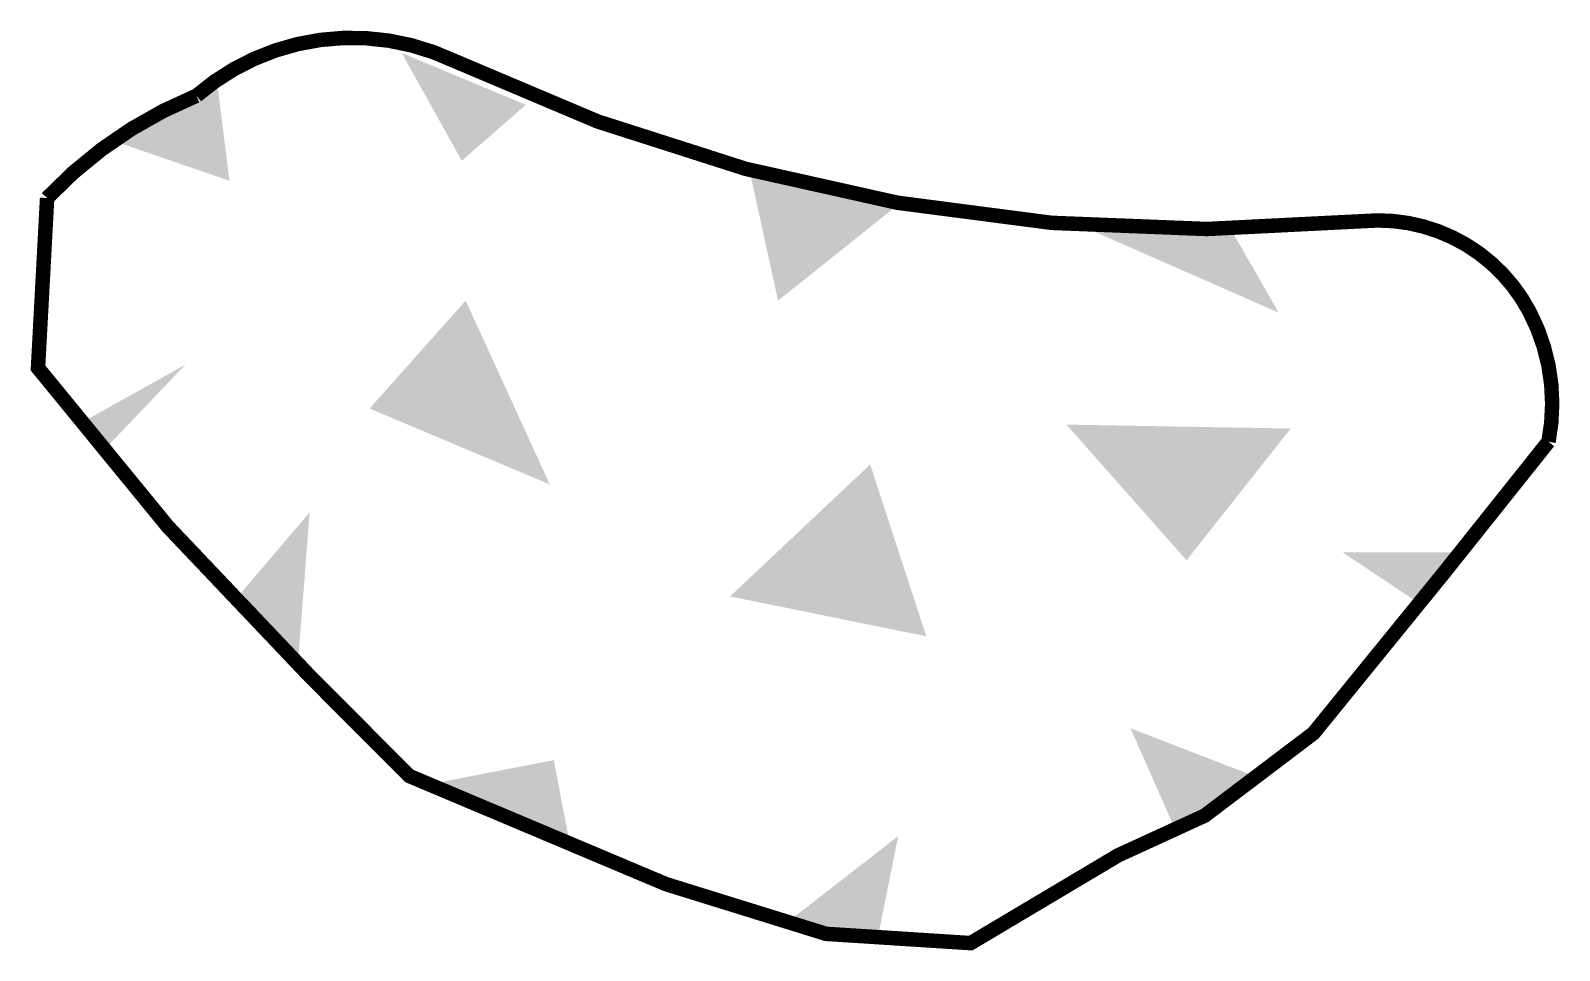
# Model space of a CAD drawing. Extents: x 0 to 10.6, y 0 to 6.4.
import ezdxf

# ---------------------------------------------------------------- set-up
doc = ezdxf.new("R2010")
doc.units = 0
doc.header["$MEASUREMENT"] = 0
doc.layers.get('0').update_dxf_attribs({"linetype": 'CONTINUOUS'})

msp = doc.modelspace()

# ---------------------------------------------------------------- linework, layer by layer
at = {"const_width": 0.1}
msp.add_lwpolyline([(0.151, 5.232, -0.107418), (1.181, 5.938, -0.297901), (2.962, 6.178, 0.135899), (9.223, 5.072, -0.304432), (10.379, 4.447, -0.171091), (10.51, 3.55, 0.981887)], format="xyb", dxfattribs=at)
msp.add_lwpolyline([(0.151, 5.232), (0.088, 4.059), (0.983, 2.965), (1.96, 1.935), (2.649, 1.243), (4.421, 0.496), (5.525, 0.153), (6.523, 0.089), (7.541, 0.695), (8.138, 0.969), (8.888, 1.537), (9.787, 2.643), (10.51, 3.55)], dxfattribs=at)
for points in [[(2.597, 6.234), (3.012, 5.489), (3.454, 5.875)], [(0.608, 5.627), (1.409, 5.351), (1.326, 6.013)], [(5.001, 5.406), (5.194, 4.524), (6.023, 5.186)], [(7.267, 5.048), (8.648, 4.441), (8.316, 5.02)], [(3.039, 4.524), (2.376, 3.779), (3.619, 3.255)], [(0.414, 3.696), (1.105, 4.082), (0.58, 3.531)], [(8.731, 3.641), (8.013, 2.731), (7.184, 3.668)], [(4.863, 2.482), (5.83, 3.393), (6.217, 2.207)], [(1.492, 2.51), (1.962, 3.062), (1.879, 1.986)], [(9.587, 2.455), (9.09, 2.786), (9.891, 2.786)], [(7.93, 0.883), (7.626, 1.572), (8.482, 1.241)], [(2.791, 1.186), (3.647, 1.352), (3.758, 0.772)], [(5.277, 0.248), (6.023, 0.827), (5.885, 0.138)]]:
    msp.add_solid(points)

doc.saveas('drawing.dxf')
